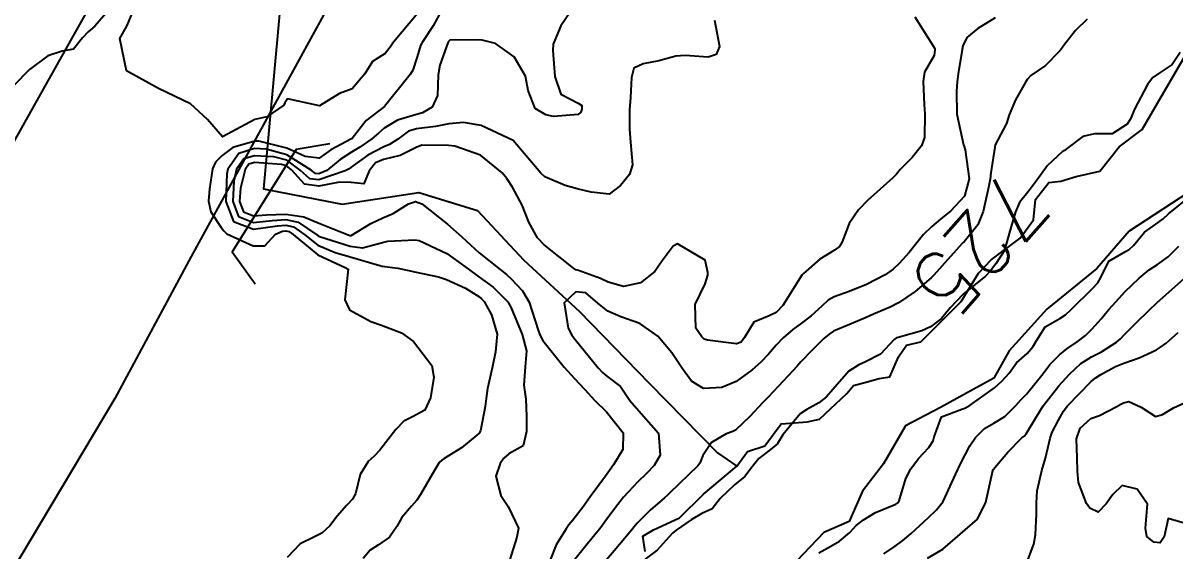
# Model space of a CAD drawing. Header units: metres. Extents: x 318500 to 325275, y 7408834 to 7428799.
# Drawn here: x 323671.9 to 323743.3, y 7420066.1 to 7420098.8 of the extents above; entities that cross this region are included whole.
import ezdxf
from ezdxf.enums import TextEntityAlignment as Align

# ---------------------------------------------------------------- set-up
doc = ezdxf.new("R2010")
doc.units = ezdxf.units.M
doc.header["$MEASUREMENT"] = 0
for name, color, linetype in [('Cotas', 45, 'Continuous'), ('Curvas de Nivel 1m', 11, 'Continuous'), ('Curvas de Nivel 5m', 15, 'Continuous'), ('Hidrografia', 140, 'Continuous'), ('Pontes_Viadutos_Tubos', 190, 'Continuous'), ('Vias Primárias', 230, 'Continuous')]:
    doc.layers.add(name, color=color, linetype=linetype)
doc.styles.add('Style-STANDARD', font='STANDARD.shx')

msp = doc.modelspace()

# ---------------------------------------------------------------- linework, layer by layer
at = {"layer": 'Curvas de Nivel 1m', "flags": 128}
for points, elevation in [([(323677.434, 7420099.814), (323676.357, 7420098.564), (323675.961, 7420098.227), (323675.607, 7420097.837), (323675.038, 7420097.144), (323674.338, 7420097.017), (323673.466, 7420096.73), (323672.32, 7420095.88), (323671.332, 7420094.867)], 732), ([(323696.368, 7420099.376), (323694.869, 7420097.582), (323694.665, 7420097.266), (323694.339, 7420096.875), (323693.552, 7420096.381), (323693.092, 7420095.608), (323692.306, 7420094.688), (323691.527, 7420094.402), (323690.29, 7420093.64), (323688.296, 7420094.068), (323688.138, 7420093.826), (323688.076, 7420093.672), (323687.023, 7420092.942), (323686.281, 7420092.785), (323684.27, 7420091.72), (323683.336, 7420092.79), (323682.29, 7420093.75), (323680.304, 7420094.701), (323678.32, 7420095.8), (323677.921, 7420097.806), (323678.358, 7420098.563), (323678.872, 7420099.792)], 732), ([(323697.831, 7420099.545), (323697.323, 7420098.588), (323696.638, 7420097.557), (323696.544, 7420097.361), (323696.336, 7420096.66), (323696.052, 7420095.836), (323695.897, 7420095.566), (323694.3, 7420093.59), (323693.172, 7420092.716), (323692.298, 7420091.61), (323692.286, 7420091.594), (323692.27, 7420091.59), (323690.989, 7420090.9), (323690.251, 7420090.393), (323689.4, 7420090.505), (323688.26, 7420091.014), (323686.518, 7420091.436), (323686.266, 7420091.441), (323684.913, 7420091.058), (323684.253, 7420090.567), (323683.836, 7420090.136), (323683.649, 7420089.729), (323683.47, 7420088.482), (323683.416, 7420087.732), (323683.541, 7420087.068), (323684.194, 7420086.095), (323684.361, 7420085.887), (323684.549, 7420085.715), (323686.179, 7420084.956), (323686.905, 7420084.957), (323687.553, 7420085.676), (323687.985, 7420085.879), (323688.192, 7420085.896), (323688.384, 7420085.858), (323688.654, 7420085.663), (323690.172, 7420084.413), (323691.873, 7420083.614), (323692.057, 7420083.509), (323691.855, 7420081.614), (323692.131, 7420081.005), (323693.449, 7420080.267), (323694.117, 7420080.037), (323695.362, 7420079.571), (323696.102, 7420079.045), (323697.228, 7420077.543), (323697.357, 7420076.825), (323697.153, 7420075.544), (323696.812, 7420074.785), (323696.042, 7420074.369), (323695.503, 7420074.103), (323695.007, 7420073.575), (323694.011, 7420072.3), (323693.662, 7420071.936), (323693.297, 7420071.597), (323692.804, 7420070.789), (323692.504, 7420069.605), (323692.317, 7420069.264), (323691.969, 7420068.906), (323691.371, 7420068.207), (323690.918, 7420067.625), (323690.42, 7420067.156), (323689.939, 7420066.91), (323689.086, 7420066.5), (323688.278, 7420065.665)], 731), ([(323727.154, 7420099.152), (323728.352, 7420097.244), (323728.392, 7420097.139), (323728.394, 7420097.095), (323728.344, 7420096.753), (323727.753, 7420095.722), (323727.653, 7420095.147), (323727.727, 7420093.725), (323727.762, 7420093.145), (323727.743, 7420091.681), (323727.567, 7420091.147), (323726.987, 7420090.425), (323726.248, 7420089.68), (323726.003, 7420089.405), (323725.778, 7420089.167), (323724.226, 7420087.763), (323723.662, 7420087.198), (323723.075, 7420086.339), (323722.655, 7420085.213), (323722.481, 7420084.92), (323722.182, 7420084.685), (323721.273, 7420084.13), (323720.256, 7420083.239), (323720.202, 7420083.198), (323720.159, 7420083.154), (323718.98, 7420081.257), (323718.562, 7420080.836), (323718.13, 7420080.626), (323717.168, 7420080.241), (323716.589, 7420079.293), (323716.399, 7420079.002), (323716.104, 7420078.89), (323714.305, 7420079.12), (323714.108, 7420079.18), (323713.954, 7420079.322), (323713.58, 7420079.866), (323713.544, 7420081.329), (323714.153, 7420082.609), (323714.329, 7420083.147), (323714.335, 7420083.318), (323714.171, 7420084.072), (323712.449, 7420085.083), (323712.184, 7420084.944), (323711.502, 7420084.028), (323711.038, 7420083.367), (323710.153, 7420082.677), (323709.101, 7420082.44), (323708.153, 7420082.718), (323707.684, 7420082.936), (323706.322, 7420083.428), (323706.161, 7420083.484), (323706.014, 7420083.58), (323704.183, 7420085.023), (323703.78, 7420085.464), (323703.245, 7420086.429), (323702.836, 7420087.474), (323702.231, 7420088.598), (323701.885, 7420089.133), (323701.6, 7420089.49), (323700.256, 7420090.571), (323698.661, 7420091.137), (323698.265, 7420091.175), (323696.624, 7420091.197), (323696.263, 7420091.061), (323695.277, 7420090.553), (323694.251, 7420090.306), (323693.74, 7420090.102), (323693.348, 7420089.599), (323693.023, 7420088.811), (323692.233, 7420088.878), (323691.521, 7420088.908), (323690.23, 7420088.662), (323689.354, 7420088.78), (323688.546, 7420089.665), (323688.244, 7420089.91), (323687.917, 7420090.002), (323686.246, 7420090.117), (323685.912, 7420090.028), (323685.686, 7420089.698), (323685.388, 7420088.537), (323685.329, 7420087.703), (323685.574, 7420087.069), (323686.201, 7420086.826), (323687.002, 7420086.882), (323688.203, 7420086.931), (323689.311, 7420086.758), (323690.201, 7420086.395), (323692.152, 7420085.611), (323692.19, 7420085.597), (323692.241, 7420085.609), (323693.455, 7420086.343), (323694.207, 7420086.696), (323694.836, 7420086.955), (323695.792, 7420087.566), (323696.221, 7420087.705), (323696.624, 7420087.556), (323698.202, 7420086.313), (323699.09, 7420085.521), (323700.175, 7420084.536), (323701.458, 7420083.491), (323701.854, 7420083.181), (323702.154, 7420082.917), (323702.841, 7420082.167), (323703.271, 7420081.463), (323703.828, 7420079.741), (323703.923, 7420079.453), (323704.105, 7420079.1), (323705.422, 7420077.437), (323706.073, 7420076.749), (323706.717, 7420076.071), (323707.318, 7420075.411), (323708.049, 7420074.688), (323709.092, 7420073.384), (323709.055, 7420072.344), (323708.491, 7420071.393), (323707.993, 7420070.701), (323707.042, 7420069.414), (323706.599, 7420068.792), (323705.958, 7420067.977), (323705.715, 7420067.671), (323705.55, 7420067.434), (323704.941, 7420066.434), (323704.535, 7420065.444)], 728), ([(323714.751, 7420098.94), (323715.044, 7420097.313), (323714.849, 7420096.808), (323714.34, 7420096.638), (323712.934, 7420096.748), (323712.34, 7420096.712), (323711.291, 7420096.411), (323710.333, 7420096.237), (323709.741, 7420095.974), (323709.61, 7420095.387), (323709.542, 7420094.154), (323709.485, 7420093.388), (323709.479, 7420092.191), (323709.532, 7420091.387), (323709.653, 7420089.982), (323709.486, 7420089.388), (323708.923, 7420088.703), (323708.228, 7420088.163), (323707.101, 7420088.29), (323706.231, 7420088.498), (323705.492, 7420088.7), (323704.238, 7420089.232), (323703.985, 7420089.463), (323702.27, 7420091.48), (323700.284, 7420092.418), (323699.201, 7420092.611), (323698.285, 7420092.522), (323697.472, 7420092.358), (323696.28, 7420092.199), (323695.787, 7420092.057), (323695.126, 7420091.577), (323694.618, 7420091.231), (323694.262, 7420091.085), (323693.279, 7420090.575), (323692.243, 7420089.84), (323692.115, 7420089.739), (323691.879, 7420089.615), (323690.234, 7420089.053), (323689.69, 7420089.107), (323689.092, 7420089.657), (323688.249, 7420090.258), (323687.453, 7420090.477), (323686.253, 7420090.54), (323685.597, 7420090.352), (323685.146, 7420089.706), (323684.968, 7420088.969), (323684.905, 7420087.71), (323685.269, 7420086.772), (323686.197, 7420086.411), (323687.35, 7420086.527), (323688.199, 7420086.587), (323688.969, 7420086.426), (323690.119, 7420085.641), (323690.189, 7420085.587), (323690.282, 7420085.545), (323692.18, 7420084.938), (323692.948, 7420084.833), (323694.184, 7420085.164), (323694.522, 7420085.248), (323696.187, 7420085.335), (323696.449, 7420085.293), (323698.174, 7420084.491), (323699.514, 7420083.516), (323700.155, 7420083.041), (323701.043, 7420082.391), (323701.942, 7420081.483), (323702.135, 7420081.158), (323702.833, 7420079.469), (323703.094, 7420078.466), (323703.023, 7420077.466), (323702.938, 7420076.336), (323703.051, 7420075.465), (323703.09, 7420074.418), (323703.09, 7420073.464), (323702.901, 7420072.583), (323702.009, 7420072.072), (323701.688, 7420071.801), (323701.466, 7420071.488), (323701.195, 7420070.695), (323701.518, 7420069.487), (323701.97, 7420068.818), (323702.613, 7420067.47), (323702.506, 7420066.907), (323702.038, 7420065.478)], 729), ([(323732.132, 7420099.084), (323731.045, 7420098.425), (323730.361, 7420097.863), (323730.125, 7420097.342), (323730.083, 7420097.114), (323729.835, 7420095.609), (323729.776, 7420095.118), (323729.735, 7420094.54), (323729.752, 7420093.118), (323730.171, 7420091.212), (323730.204, 7420091.111), (323730.267, 7420090.903), (323730.512, 7420089.106), (323730.229, 7420088.036), (323729.372, 7420087.123), (323728.728, 7420086.617), (323728.205, 7420086.165), (323727.686, 7420085.657), (323727.268, 7420085.149), (323726.794, 7420084.541), (323726.17, 7420083.858), (323725.806, 7420083.525), (323725.314, 7420083.173), (323724.154, 7420082.568), (323723.071, 7420082.128), (323722.146, 7420081.794), (323721.776, 7420081.591), (323721.394, 7420081.227), (323720.736, 7420080.629), (323720.124, 7420080.17), (323719.594, 7420079.772), (323718.986, 7420079.257), (323718.556, 7420078.811), (323718.095, 7420078.246), (323717.616, 7420077.748), (323717.084, 7420077.285), (323716.073, 7420076.563), (323715.2, 7420076.177), (323714.068, 7420076.116), (323713.324, 7420076.583), (323712.758, 7420077.34), (323712.095, 7420078.342), (323711.233, 7420079.363), (323710.121, 7420080.144), (323708.95, 7420080.569), (323708.133, 7420080.907), (323707.524, 7420081.409), (323706.782, 7420082.056), (323706.147, 7420082.116), (323705.439, 7420081.437), (323705.686, 7420079.865), (323705.914, 7420079.432), (323706.106, 7420079.153), (323707.547, 7420077.408), (323707.796, 7420077.123), (323708.075, 7420076.894), (323708.929, 7420076.252), (323709.498, 7420075.378), (323710.051, 7420074.749), (323711.277, 7420073.358), (323711.376, 7420071.99), (323711.012, 7420071.36), (323710.515, 7420070.845), (323709.99, 7420070.344), (323709.113, 7420069.383), (323708.609, 7420068.752), (323707.957, 7420067.864), (323707.765, 7420067.591), (323707.619, 7420067.405), (323706.862, 7420066.49), (323706.004, 7420065.429)], 727), ([(323737.816, 7420099.008), (323737.087, 7420098.301), (323736.355, 7420097.357), (323736.224, 7420097.159), (323736.128, 7420097.033), (323735.241, 7420096.142), (323734.327, 7420095.505), (323734.111, 7420095.274), (323733.98, 7420095.063), (323733.376, 7420094.003), (323732.998, 7420093.073), (323732.817, 7420092.549), (323732.277, 7420091.536), (323732.131, 7420091.224), (323732.102, 7420091.083), (323731.846, 7420089.486), (323731.804, 7420089.087), (323731.715, 7420088.568), (323731.373, 7420087.093), (323731.052, 7420086.253), (323730.192, 7420085.218), (323730.135, 7420085.166), (323730.079, 7420085.112), (323729.184, 7420084.116), (323728.326, 7420083.138), (323728.158, 7420082.974), (323727.163, 7420082.136), (323726.143, 7420081.439), (323725.616, 7420081.168), (323724.588, 7420080.728), (323724.13, 7420080.523), (323723.195, 7420080.132), (323722.117, 7420079.667), (323721.839, 7420079.498), (323721.517, 7420079.226), (323720.811, 7420078.521), (323720.088, 7420077.769), (323719.836, 7420077.491), (323719.623, 7420077.247), (323718.063, 7420075.593), (323717.759, 7420075.275), (323716.935, 7420074.399), (323716.034, 7420073.546), (323715.88, 7420073.454), (323715.466, 7420073.306), (323714.562, 7420072.772), (323714.01, 7420071.967), (323713.825, 7420071.501), (323713.703, 7420071.324), (323711.983, 7420069.66), (323711.822, 7420069.512), (323711.635, 7420069.353), (323710.752, 7420068.579), (323709.956, 7420067.786), (323709.767, 7420067.558), (323709.619, 7420067.375), (323708.865, 7420066.457), (323707.979, 7420065.399)], 726), ([(323725.221, 7420065.88), (323725.938, 7420066.367), (323726.395, 7420066.704), (323726.929, 7420067.15), (323727.46, 7420067.643), (323727.965, 7420068.111), (323728.497, 7420068.607), (323728.899, 7420069.126), (323729.671, 7420070.789), (323729.814, 7420071.113), (323729.878, 7420071.236), (323730.006, 7420071.491), (323730.558, 7420072.566), (323730.894, 7420073.097), (323731.471, 7420073.656), (323732.044, 7420073.984), (323732.726, 7420074.397), (323733.395, 7420075.067), (323733.713, 7420075.414), (323734.067, 7420075.769), (323735.086, 7420077.045), (323735.517, 7420077.61), (323736.098, 7420078.218), (323736.55, 7420078.577), (323737.205, 7420079.014), (323737.717, 7420079.405), (323738.122, 7420079.813), (323738.682, 7420080.444), (323739.146, 7420080.99), (323739.608, 7420081.523), (323740.151, 7420082.106), (323741.038, 7420082.967), (323741.653, 7420083.473), (323742.173, 7420083.814), (323742.835, 7420084.285), (323743.49, 7420084.931)], 726), ([(323727.927, 7420065.619), (323728.884, 7420066.177), (323729.95, 7420067.11), (323731.02, 7420068.038), (323731.543, 7420069.087), (323731.972, 7420071.053), (323731.982, 7420071.08), (323732, 7420071.112), (323732.906, 7420072.182), (323733.769, 7420073.063), (323733.913, 7420073.18), (323734.034, 7420073.309), (323734.693, 7420074.408), (323735.101, 7420075.044), (323736.073, 7420076.287), (323736.718, 7420077.02), (323737.425, 7420077.675), (323738.096, 7420078.089), (323738.699, 7420078.396), (323739.64, 7420078.985), (323739.891, 7420079.205), (323740.117, 7420079.456), (323740.883, 7420080.215), (323741.632, 7420080.958), (323742.145, 7420081.451), (323743.813, 7420082.925)], 727), ([(323733.977, 7420065.059), (323734.514, 7420066.479), (323734.613, 7420067.05), (323734.673, 7420068.346), (323734.685, 7420069.049), (323734.728, 7420069.79), (323735.012, 7420071.045), (323735.237, 7420071.816), (323735.52, 7420073.038), (323735.656, 7420073.415), (323736.047, 7420074.168), (323736.359, 7420074.722), (323736.582, 7420075.022), (323738.076, 7420076.561), (323738.312, 7420076.763), (323738.67, 7420076.994), (323739.579, 7420077.494), (323740.091, 7420077.697), (323741.047, 7420078.014), (323742.104, 7420078.526), (323742.37, 7420078.682), (323742.706, 7420078.941), (323743.454, 7420079.596)], 728), ([(323743.962, 7420067.745), (323742.826, 7420068.079), (323742.593, 7420066.94), (323742.331, 7420066.557), (323741.945, 7420066.611), (323741.524, 7420066.956), (323741.435, 7420067.48), (323741.55, 7420068.956), (323740.921, 7420069.898), (323739.991, 7420070.112), (323739.412, 7420069.56), (323739.003, 7420068.99), (323738.508, 7420068.458), (323737.976, 7420068.705), (323737.772, 7420069.003), (323737.285, 7420070.303), (323737.218, 7420071.012), (323737.19, 7420071.834), (323737.158, 7420073.013), (323737.382, 7420073.668), (323738.049, 7420074.268), (323738.587, 7420074.459), (323739.605, 7420074.985), (323739.896, 7420075.147), (323740.063, 7420075.231), (323740.406, 7420075.317), (323741.17, 7420074.963), (323742.052, 7420074.4), (323742.48, 7420074.517), (323743.17, 7420074.933), (323744.064, 7420075.336)], 729)]:
    msp.add_lwpolyline(points, dxfattribs=dict(at, elevation=elevation))
at = {"layer": 'Curvas de Nivel 5m', "flags": 128}
for points, elevation in [([(323705.81, 7420099.439), (323705.226, 7420098.588), (323704.748, 7420097.454), (323704.731, 7420097.068), (323704.859, 7420095.452), (323705.215, 7420094.352), (323706.304, 7420093.807), (323706.519, 7420093.644), (323706.532, 7420093.427), (323706.473, 7420093.251), (323706.295, 7420093.106), (323704.766, 7420092.98), (323704.294, 7420093.082), (323703.628, 7420093.467), (323703.204, 7420094.579), (323703.029, 7420095.473), (323702.338, 7420096.662), (323701.184, 7420097.497), (323700.353, 7420097.706), (323700.138, 7420097.728), (323698.353, 7420097.708), (323698.265, 7420097.627), (323698.223, 7420097.541), (323697.724, 7420096.151), (323697.622, 7420095.547), (323697.58, 7420094.275), (323697.266, 7420093.55), (323696.66, 7420093.191), (323696.293, 7420093.096), (323695.117, 7420092.748), (323694.28, 7420092.247), (323693.929, 7420091.94), (323693.528, 7420091.597), (323692.787, 7420091.08), (323692.257, 7420090.762), (323691.569, 7420090.301), (323690.737, 7420089.633), (323690.238, 7420089.413), (323690.029, 7420089.435), (323689.757, 7420089.647), (323688.254, 7420090.607), (323686.987, 7420090.955), (323686.259, 7420090.981), (323685.284, 7420090.675), (323684.599, 7420089.715), (323684.532, 7420089.419), (323684.483, 7420087.716), (323684.962, 7420086.473), (323686.193, 7420085.993), (323687.677, 7420086.193), (323688.196, 7420086.24), (323688.677, 7420086.143), (323689.372, 7420085.652), (323690.18, 7420085.004), (323691.258, 7420084.54), (323692.17, 7420084.271), (323694.015, 7420083.738), (323694.162, 7420083.712), (323695.141, 7420083.575), (323695.994, 7420083.398), (323696.158, 7420083.361), (323697.65, 7420083.032), (323698.154, 7420082.886), (323699.324, 7420082.342), (323700.143, 7420081.821), (323700.319, 7420081.685), (323700.479, 7420081.505), (323700.931, 7420080.694), (323701.276, 7420079.493), (323701.182, 7420078.405), (323700.988, 7420077.496), (323700.686, 7420076.121), (323700.597, 7420075.502), (323700.545, 7420075.01), (323700.245, 7420073.507), (323700.169, 7420073.367), (323700.026, 7420073.225), (323699.076, 7420072.458), (323698.004, 7420071.778), (323697.846, 7420071.688), (323697.692, 7420071.535), (323697.281, 7420070.829), (323696.54, 7420069.552), (323696.316, 7420069.214), (323695.969, 7420068.841), (323695.389, 7420068.138), (323695.077, 7420067.573), (323694.61, 7420066.91), (323693.933, 7420066.433), (323693.409, 7420066.114), (323692.982, 7420065.599)], 730), ([(323743.585, 7420096.931), (323743.089, 7420096.189), (323742.331, 7420095.699), (323741.89, 7420095.393), (323741.565, 7420094.961), (323740.756, 7420093.424), (323740.565, 7420092.976), (323740.483, 7420092.792), (323740.293, 7420092.49), (323739.369, 7420091.904), (323738.283, 7420091.894), (323737.557, 7420091.735), (323736.626, 7420091.025), (323736.419, 7420090.876), (323736.266, 7420090.781), (323735.357, 7420089.94), (323734.719, 7420089.053), (323734.233, 7420088.399), (323733.636, 7420087.655), (323733.373, 7420087.068), (323733.116, 7420086.161), (323732.813, 7420085.074), (323732.654, 7420084.604), (323732.172, 7420083.853), (323731.84, 7420083.41), (323731.533, 7420083.089), (323730.149, 7420081.973), (323729.34, 7420081.122), (323728.798, 7420080.462), (323728.122, 7420079.941), (323727.578, 7420079.686), (323726.112, 7420079.291), (323726.011, 7420079.262), (323725.873, 7420079.164), (323725.018, 7420078.255), (323724.089, 7420077.768), (323723.688, 7420077.594), (323723.064, 7420077.205), (323722.068, 7420076.064), (323721.68, 7420075.608), (323721.212, 7420075.228), (323720.463, 7420074.827), (323720.05, 7420074.558), (323718.978, 7420073.256), (323718.612, 7420072.67), (323718.014, 7420072.209), (323717.493, 7420071.793), (323717.071, 7420071.279), (323716.614, 7420070.664), (323715.989, 7420070.167), (323715.088, 7420069.303), (323714.602, 7420068.679), (323713.966, 7420068.39), (323713.291, 7420067.999), (323712.376, 7420067.344), (323712.13, 7420067.164), (323711.944, 7420066.938), (323711.181, 7420066.108), (323710.203, 7420065.367)], 725), ([(323721.212, 7420065.94), (323721.937, 7420066.367), (323722.478, 7420066.676), (323723.112, 7420067.203), (323723.516, 7420067.637), (323723.962, 7420067.98), (323724.71, 7420068.438), (323725.977, 7420068.955), (323726.103, 7420069.034), (323726.18, 7420069.158), (323726.598, 7420070.549), (323726.893, 7420071.151), (323727.366, 7420071.79), (323728.02, 7420072.465), (323728.281, 7420072.882), (323728.346, 7420073.135), (323728.799, 7420074.378), (323730.056, 7420074.84), (323730.251, 7420074.913), (323730.566, 7420075.102), (323732.071, 7420076.167), (323732.56, 7420076.59), (323732.982, 7420077.071), (323733.446, 7420077.71), (323734.099, 7420078.295), (323734.461, 7420078.698), (323734.667, 7420079.052), (323735.226, 7420079.94), (323736.131, 7420080.454), (323736.48, 7420080.68), (323736.834, 7420081.02), (323738.153, 7420082.319), (323738.485, 7420082.669), (323738.67, 7420082.995), (323739.16, 7420084.006), (323740.185, 7420084.617), (323740.424, 7420084.739), (323740.684, 7420084.973), (323741.364, 7420085.801), (323742.212, 7420086.407), (323742.518, 7420086.643), (323742.858, 7420086.94), (323744.231, 7420088.052)], 725)]:
    msp.add_lwpolyline(points, dxfattribs=dict(at, elevation=elevation))
at = {"layer": 'Hidrografia'}
for points in [[(323632.614, 7420172.806), (323639.193, 7420168.642), (323656.485, 7420151.745), (323666.386, 7420145.108), (323675.332, 7420138.55), (323685.754, 7420135.492), (323691.03, 7420134.581), (323686.819, 7420088.482), (323691.689, 7420087.541), (323696.427, 7420088.259), (323700.065, 7420087.16), (323702.942, 7420084.075), (323706.374, 7420080.886), (323710.689, 7420076.449), (323714.919, 7420072.139), (323716.116, 7420071.321)], [(323710.457, 7420066.031), (323710.297, 7420066.968), (323710.96, 7420067.379), (323712.567, 7420068.116), (323714.053, 7420069.579), (323716.116, 7420071.321), (323716.779, 7420072.212), (323717.854, 7420072.578), (323718.861, 7420073.926), (323720.485, 7420074.063), (323721.24, 7420074.223), (323722.939, 7420075.811), (323723.351, 7420076.314), (323724.197, 7420076.543), (323724.929, 7420076.748), (323725.592, 7420076.84), (323726.141, 7420078.096), (323726.622, 7420078.805), (323727.514, 7420079.01), (323730.012, 7420081.513), (323731.087, 7420083.272), (323731.865, 7420084.095), (323733.672, 7420085.443), (323734.499, 7420086.574), (323734.614, 7420087.83), (323735.437, 7420088.881), (323736.192, 7420088.973), (323737.13, 7420089.247), (323738.594, 7420089.59), (323739.806, 7420091.098), (323741.228, 7420092.158), (323743.126, 7420095.425), (323744.457, 7420097.722)], [(323744.588, 7420088.601), (323740.423, 7420085.861), (323738.427, 7420083.567), (323735.331, 7420081.04), (323732.995, 7420078.463), (323732.03, 7420076.767), (323730.765, 7420076.069), (323728.735, 7420074.938), (323726.571, 7420073.808), (323725.201, 7420071.467), (323723.903, 7420069.771), (323723.071, 7420067.876), (323721.506, 7420067.211), (323718.137, 7420063.671)]]:
    msp.add_lwpolyline(points, dxfattribs=at)
at = {"layer": 'Pontes_Viadutos_Tubos'}
msp.add_lwpolyline([(323690.921, 7420091.277), (323688.84, 7420090.922), (323684.882, 7420084.584), (323686.303, 7420082.607)], dxfattribs=at)
at = {"layer": 'Vias Primárias'}
for points in [[(323415.833, 7419583.302), (323419.047, 7419572.746), (323421.03, 7419562.086), (323421.351, 7419557.374), (323421.618, 7419546.016), (323420.655, 7419534.774), (323419.854, 7419529.552), (323419.495, 7419524.986, 0.238184), (323422.135, 7419522.665), (323425.333, 7419521.775), (323439.384, 7419519.04), (323447.038, 7419517.341, 0.392019), (323449.506, 7419518.783), (323449.894, 7419520.081), (323454.112, 7419536.783), (323456.933, 7419548.508), (323462.14, 7419572.405), (323463.204, 7419579.599, 0.075507), (323463.151, 7419593.445, 0), (323461.926, 7419601.304, 0.173993), (323443.828, 7419629.608, 0.279998), (323404.325, 7419640.182, 0.277838)], [(323934.92, 7420316.776, 0), (323936.242, 7420308.849)], [(323728.019, 7420213.466), (323726.156, 7420199.325), (323724.194, 7420185.89), (323722.081, 7420172.153), (323720.069, 7420159.023, -0.082777), (323715.644, 7420145.548, 0), (323709.04, 7420132.939), (323702.659, 7420122.146), (323696.32, 7420110.065), (323690.785, 7420099.697), (323682.335, 7420084.311), (323677.607, 7420075.496), (323671.716, 7420065.637), (323666.887, 7420057.537), (323661.353, 7420050.187), (323655.11, 7420042.034), (323644.549, 7420030.718), (323637.956, 7420023.973), (323627.844, 7420014.716, 0.061224)], [(323939.281, 7420278.615, 0), (323933.27, 7420270.921)], [(323840.737, 7420005.613, 0), (323839.679, 7420000.995, -0.226003)], [(323831.088, 7420001.787, 0), (323833.844, 7420008.443, 0.220888)]]:
    msp.add_lwpolyline(points, format="xyb", dxfattribs=at)
msp.add_lwpolyline([(323715.272, 7420216.628), (323713.617, 7420205.571), (323711.999, 7420193.613), (323710.044, 7420181.766), (323709.63, 7420177.427), (323708.389, 7420168.403), (323707.035, 7420160.99), (323705.361, 7420155.242), (323701.795, 7420148.46), (323697.54, 7420139.46), (323693.212, 7420132.392), (323687.251, 7420121.234), (323683.038, 7420113.034), (323678.255, 7420103.732), (323673.17, 7420094.66), (323667.664, 7420084.864), (323662.161, 7420074.73), (323656.315, 7420065.388), (323651.907, 7420059.228), (323645.492, 7420050.992), (323637.331, 7420041.619), (323630.61, 7420034.899)], dxfattribs=at)

# ---------------------------------------------------------------- texts
at = {"layer": 'Cotas', "style": 'Style-STANDARD'}
msp.add_text('725', height=4, rotation=228.47173, dxfattribs=at).set_placement((323731.17, 7420085.028, 725), align=Align.MIDDLE_CENTER)

doc.saveas('drawing.dxf')
